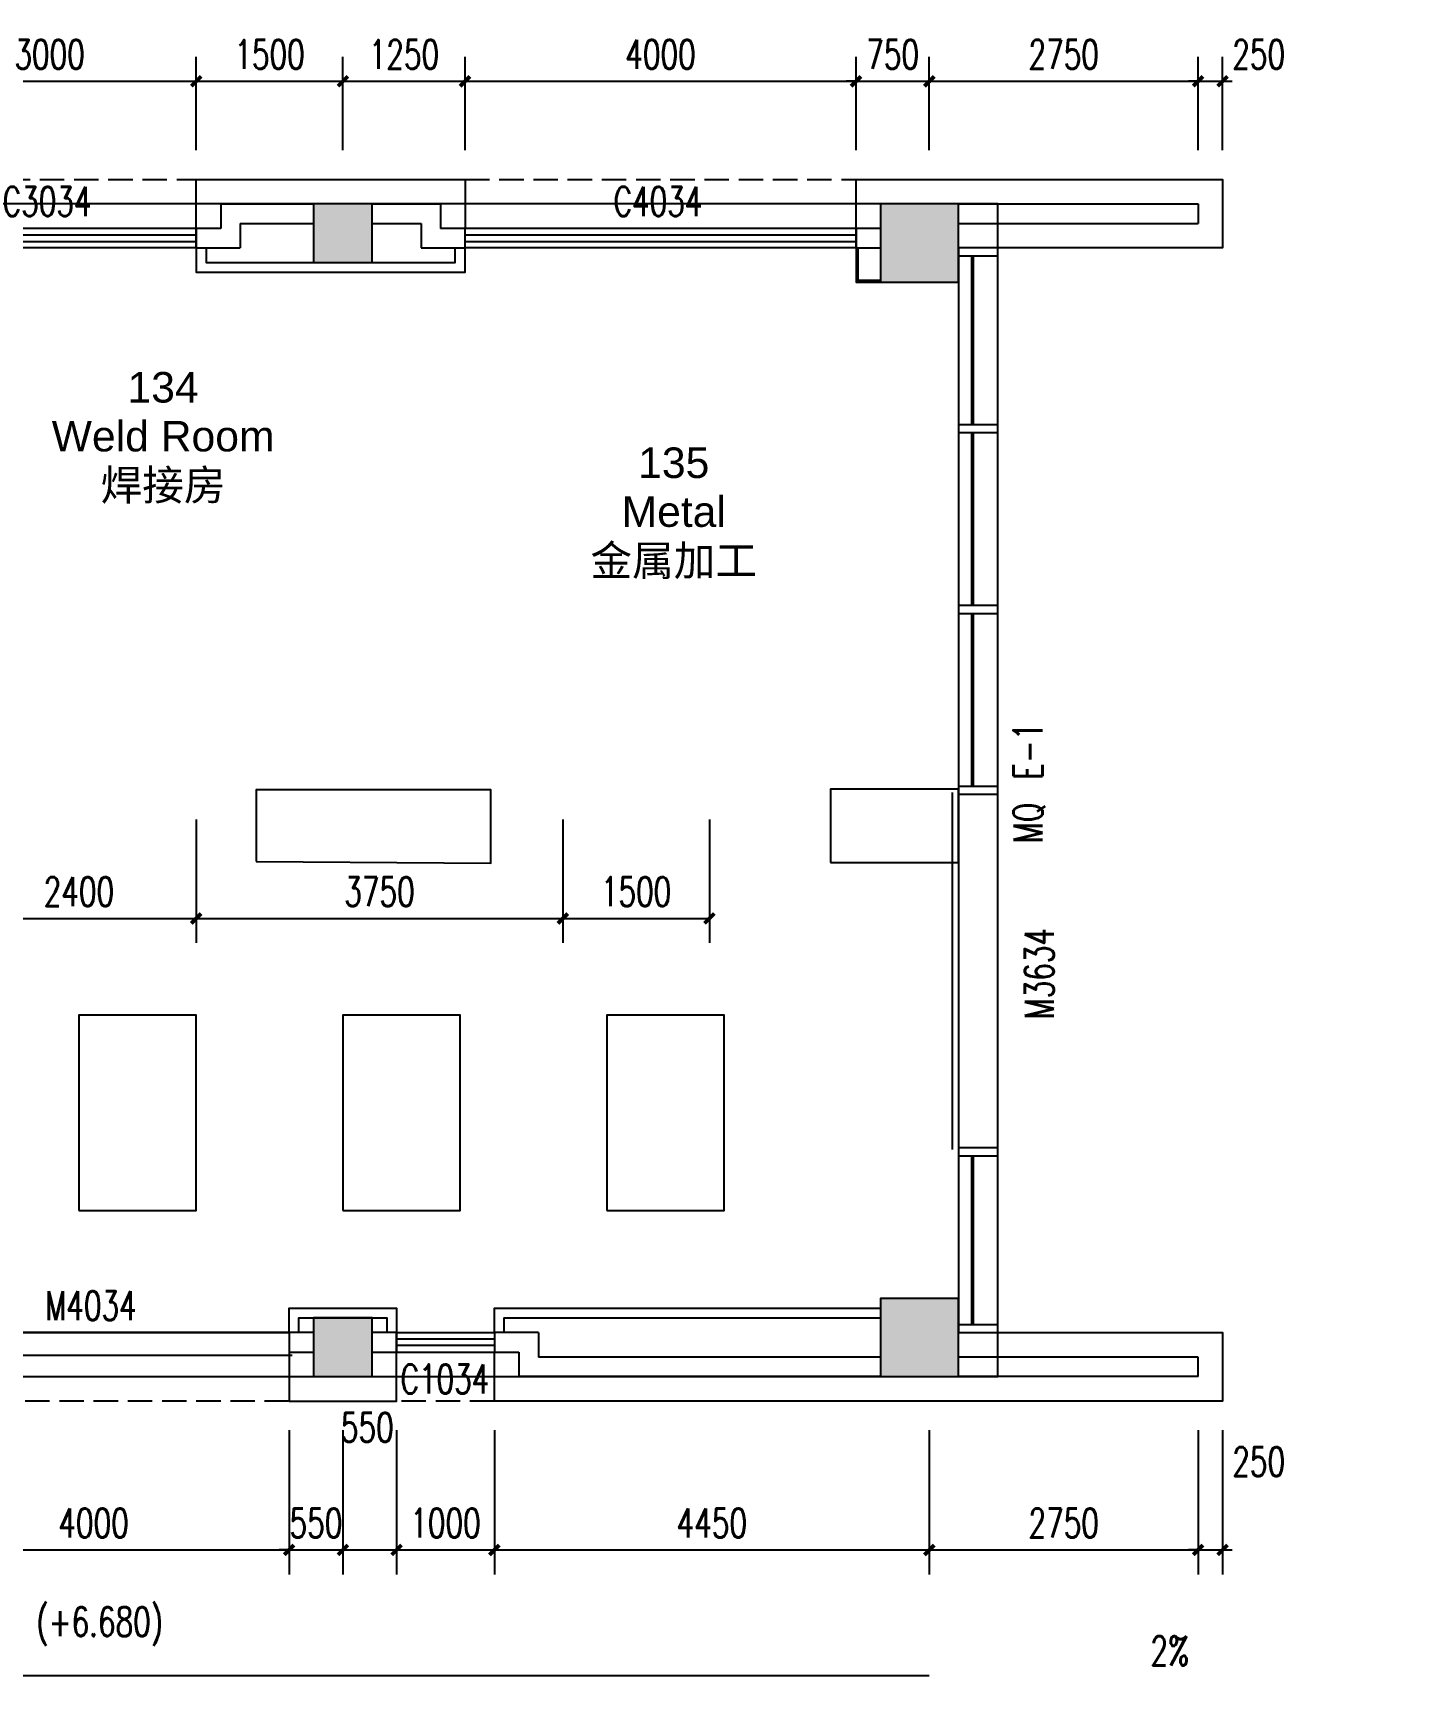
# Model space of a CAD drawing. Header units: inches. Extents: x -97096 to 280004, y -37912 to 97116.
# Drawn here: x 46333 to 60445, y 8714 to 25746 of the extents above; entities that cross this region are included whole.
import ezdxf
from ezdxf.enums import TextEntityAlignment as Align

# ---------------------------------------------------------------- set-up
doc = ezdxf.new("R2010")
doc.units = ezdxf.units.IN
doc.header["$LTSCALE"] = 1000
doc.header["$MEASUREMENT"] = 0
doc.linetypes.add('DASH', pattern=[0.35, 0.25, -0.1])
for name, color, linetype in [('3T_BAR', 7, 'Continuous'), ('A-DETL-NOTE', 1, 'Continuous'), ('an-furniture', 253, 'Continuous'), ('COLUMN', 2, 'Continuous'), ('CURTWALL', 4, 'Continuous'), ('DIM_SYMB', 3, 'Continuous'), ('PUB_DIM', 3, 'Continuous'), ('PUB_HATCH', 253, 'Continuous'), ('PUB_TEXT', 7, 'Continuous'), ('SEE', 5, 'Continuous'), ('SLAB', 60, 'Continuous'), ('SURFACE', 6, 'Continuous'), ('SURFACE-INT', 62, 'Continuous'), ('WALL', 2, 'Continuous'), ('WINDOW', 4, 'Continuous'), ('WINDOW_TEXT', 7, 'Continuous')]:
    doc.layers.add(name, color=color, linetype=linetype)
doc.styles.add('510p-01$0$Arial_2', font='arial.ttf', dxfattribs={"height": 6.392964})
doc.styles.add('_TCH_DIM', font='SIMPLEX', dxfattribs={"bigfont": 'GBCBIG'})
doc.styles.add('_TCH_DIM_T3', font='SIMPLEX', dxfattribs={"width": 0.705882, "bigfont": 'GBCBIG'})
doc.styles.add('_TCH_WINDOW', font='SIMPLEX', dxfattribs={"bigfont": 'GBCBIG'})
doc.dimstyles.new('_TCH_ARCH&&100', dxfattribs={"dimtxt": 297.5, "dimasz": 100, "dimexe": 250, "dimexo": 300, "dimgap": 126.25, "dimtad": 1, "dimdec": 0, "dimzin": 0, "dimdsep": 46, "dimtxsty": '_TCH_DIM_T3', "dimblk": 'ARCHTICK', "dimcen": 0.09, "dimclrt": 7, "dimazin": 2, "dimtfac": 1, "dimtdec": 0, "dimtix": 1, "dimtmove": 2, "dimatfit": 3, "dimfxl": 1, "dimtolj": 1, "dimtzin": 0, "dimarcsym": 0})

# ---------------------------------------------------------------- blocks, each defined once
blk = doc.blocks.new('510p-01$0$material tag')
blk = doc.blocks.new('_ArchTick')
at = {"color": 0, "linetype": 'ByBlock', "const_width": 0.4}
blk.add_lwpolyline([(-0.5, -0.5), (0.5, 0.5)], dxfattribs=at)
blk = doc.blocks.new('*D187')
at = {"layer": 'Defpoints', "color": 0, "transparency": 16777216}
for p in [(45600, 18000), (48000, 18000), (48000, 16688)]:
    blk.add_point(p, dxfattribs=at)
at = {"layer": 'PUB_DIM', "color": 0, "lineweight": -2, "transparency": 16777216}
for p, q in [((45600, 17700), (45600, 16438)), ((48000, 17700), (48000, 16438)), ((45600, 16688), (48000, 16688))]:
    blk.add_line(p, q, dxfattribs=at)
at = {"layer": 'PUB_DIM', "color": 0, "lineweight": -2, "transparency": 16777216, "xscale": 100, "yscale": 100, "zscale": 100, "rotation": 180}
blk.add_blockref('_ArchTick', (45600, 16688), dxfattribs=at)
at = {"layer": 'PUB_DIM', "color": 0, "lineweight": -2, "transparency": 16777216, "xscale": 100, "yscale": 100, "zscale": 100}
blk.add_blockref('_ArchTick', (48000, 16688), dxfattribs=at)
at = {"layer": 'PUB_DIM', "color": 7, "transparency": 16777216, "insert": (46800, 16963), "char_height": 297.5, "attachment_point": 5, "style": '_TCH_DIM_T3'}
blk.add_mtext('\\A1;2400', dxfattribs=at)
blk = doc.blocks.new('*D188')
at = {"layer": 'Defpoints', "color": 0, "transparency": 16777216}
for p in [(48000, 18000), (51750, 18000), (51750, 16688)]:
    blk.add_point(p, dxfattribs=at)
at = {"layer": 'PUB_DIM', "color": 0, "lineweight": -2, "transparency": 16777216}
for p, q in [((48000, 17700), (48000, 16438)), ((51750, 17700), (51750, 16438)), ((48000, 16688), (51750, 16688))]:
    blk.add_line(p, q, dxfattribs=at)
at = {"layer": 'PUB_DIM', "color": 0, "lineweight": -2, "transparency": 16777216, "xscale": 100, "yscale": 100, "zscale": 100, "rotation": 180}
blk.add_blockref('_ArchTick', (48000, 16688), dxfattribs=at)
at = {"layer": 'PUB_DIM', "color": 0, "lineweight": -2, "transparency": 16777216, "xscale": 100, "yscale": 100, "zscale": 100}
blk.add_blockref('_ArchTick', (51750, 16688), dxfattribs=at)
at = {"layer": 'PUB_DIM', "color": 7, "transparency": 16777216, "insert": (49875, 16963), "char_height": 297.5, "attachment_point": 5, "style": '_TCH_DIM_T3'}
blk.add_mtext('\\A1;3750', dxfattribs=at)
blk = doc.blocks.new('*D189')
at = {"layer": 'Defpoints', "color": 0, "transparency": 16777216}
for p in [(51750, 18000), (53250, 18000), (53250, 16688)]:
    blk.add_point(p, dxfattribs=at)
at = {"layer": 'PUB_DIM', "color": 0, "lineweight": -2, "transparency": 16777216}
for p, q in [((51750, 17700), (51750, 16438)), ((53250, 17700), (53250, 16438)), ((51750, 16688), (53250, 16688))]:
    blk.add_line(p, q, dxfattribs=at)
at = {"layer": 'PUB_DIM', "color": 0, "lineweight": -2, "transparency": 16777216, "xscale": 100, "yscale": 100, "zscale": 100, "rotation": 180}
blk.add_blockref('_ArchTick', (51750, 16688), dxfattribs=at)
at = {"layer": 'PUB_DIM', "color": 0, "lineweight": -2, "transparency": 16777216, "xscale": 100, "yscale": 100, "zscale": 100}
blk.add_blockref('_ArchTick', (53250, 16688), dxfattribs=at)
at = {"layer": 'PUB_DIM', "color": 7, "transparency": 16777216, "insert": (52500, 16963), "char_height": 297.5, "attachment_point": 5, "style": '_TCH_DIM_T3'}
blk.add_mtext('\\A1;1500', dxfattribs=at)
blk = doc.blocks.new('*D289')
at = {"layer": 'Defpoints', "color": 0, "transparency": 16777216}
for p in [(58500, 25255), (58250, 24250), (58500, 24250)]:
    blk.add_point(p, dxfattribs=at)
at = {"layer": 'PUB_DIM', "color": 0, "lineweight": -2, "transparency": 16777216}
for p, q in [((58250, 24550), (58250, 25505)), ((58500, 24550), (58500, 25505)), ((58250, 25255), (58150, 25255)), ((58250, 25255), (58500, 25255)), ((58500, 25255), (58600, 25255))]:
    blk.add_line(p, q, dxfattribs=at)
at = {"layer": 'PUB_DIM', "color": 0, "lineweight": -2, "transparency": 16777216, "xscale": 100, "yscale": 100, "zscale": 100}
blk.add_blockref('_ArchTick', (58250, 25255), dxfattribs=at)
at = {"layer": 'PUB_DIM', "color": 0, "lineweight": -2, "transparency": 16777216, "xscale": 100, "yscale": 100, "zscale": 100, "rotation": 180}
blk.add_blockref('_ArchTick', (58500, 25255), dxfattribs=at)
at = {"layer": 'PUB_DIM', "color": 7, "transparency": 16777216, "insert": (58870, 25530), "char_height": 297.5, "attachment_point": 5, "style": '_TCH_DIM_T3'}
blk.add_mtext('\\A1;250', dxfattribs=at)
blk = doc.blocks.new('*D290')
at = {"layer": 'Defpoints', "color": 0, "transparency": 16777216}
for p in [(58250, 25255), (55500, 24250), (58250, 24250)]:
    blk.add_point(p, dxfattribs=at)
at = {"layer": 'PUB_DIM', "color": 0, "lineweight": -2, "transparency": 16777216}
for p, q in [((55500, 24550), (55500, 25505)), ((58250, 24550), (58250, 25505)), ((55500, 25255), (58250, 25255))]:
    blk.add_line(p, q, dxfattribs=at)
at = {"layer": 'PUB_DIM', "color": 0, "lineweight": -2, "transparency": 16777216, "xscale": 100, "yscale": 100, "zscale": 100, "rotation": 180}
blk.add_blockref('_ArchTick', (55500, 25255), dxfattribs=at)
at = {"layer": 'PUB_DIM', "color": 0, "lineweight": -2, "transparency": 16777216, "xscale": 100, "yscale": 100, "zscale": 100}
blk.add_blockref('_ArchTick', (58250, 25255), dxfattribs=at)
at = {"layer": 'PUB_DIM', "color": 7, "transparency": 16777216, "insert": (56875, 25530), "char_height": 297.5, "attachment_point": 5, "style": '_TCH_DIM_T3'}
blk.add_mtext('\\A1;2750', dxfattribs=at)
blk = doc.blocks.new('*D291')
at = {"layer": 'Defpoints', "color": 0, "transparency": 16777216}
for p in [(55500, 25255), (54750, 24250), (55500, 24250)]:
    blk.add_point(p, dxfattribs=at)
at = {"layer": 'PUB_DIM', "color": 0, "lineweight": -2, "transparency": 16777216}
for p, q in [((54750, 24550), (54750, 25505)), ((55500, 24550), (55500, 25505)), ((54750, 25255), (54650, 25255)), ((54750, 25255), (55500, 25255)), ((55500, 25255), (55600, 25255))]:
    blk.add_line(p, q, dxfattribs=at)
at = {"layer": 'PUB_DIM', "color": 0, "lineweight": -2, "transparency": 16777216, "xscale": 100, "yscale": 100, "zscale": 100}
blk.add_blockref('_ArchTick', (54750, 25255), dxfattribs=at)
at = {"layer": 'PUB_DIM', "color": 0, "lineweight": -2, "transparency": 16777216, "xscale": 100, "yscale": 100, "zscale": 100, "rotation": 180}
blk.add_blockref('_ArchTick', (55500, 25255), dxfattribs=at)
at = {"layer": 'PUB_DIM', "color": 7, "transparency": 16777216, "insert": (55125, 25530), "char_height": 297.5, "attachment_point": 5, "style": '_TCH_DIM_T3'}
blk.add_mtext('\\A1;750', dxfattribs=at)
blk = doc.blocks.new('*D292')
at = {"layer": 'Defpoints', "color": 0, "transparency": 16777216}
for p in [(54750, 25255), (50750, 24250), (54750, 24250)]:
    blk.add_point(p, dxfattribs=at)
at = {"layer": 'PUB_DIM', "color": 0, "lineweight": -2, "transparency": 16777216}
for p, q in [((50750, 24550), (50750, 25505)), ((54750, 24550), (54750, 25505)), ((50750, 25255), (54750, 25255))]:
    blk.add_line(p, q, dxfattribs=at)
at = {"layer": 'PUB_DIM', "color": 0, "lineweight": -2, "transparency": 16777216, "xscale": 100, "yscale": 100, "zscale": 100, "rotation": 180}
blk.add_blockref('_ArchTick', (50750, 25255), dxfattribs=at)
at = {"layer": 'PUB_DIM', "color": 0, "lineweight": -2, "transparency": 16777216, "xscale": 100, "yscale": 100, "zscale": 100}
blk.add_blockref('_ArchTick', (54750, 25255), dxfattribs=at)
at = {"layer": 'PUB_DIM', "color": 7, "transparency": 16777216, "insert": (52750, 25530), "char_height": 297.5, "attachment_point": 5, "style": '_TCH_DIM_T3'}
blk.add_mtext('\\A1;4000', dxfattribs=at)
blk = doc.blocks.new('*D293')
at = {"layer": 'Defpoints', "color": 0, "transparency": 16777216}
for p in [(50750, 25255), (49500, 24250), (50750, 24250)]:
    blk.add_point(p, dxfattribs=at)
at = {"layer": 'PUB_DIM', "color": 0, "lineweight": -2, "transparency": 16777216}
for p, q in [((49500, 24550), (49500, 25505)), ((50750, 24550), (50750, 25505)), ((49500, 25255), (50750, 25255))]:
    blk.add_line(p, q, dxfattribs=at)
at = {"layer": 'PUB_DIM', "color": 0, "lineweight": -2, "transparency": 16777216, "xscale": 100, "yscale": 100, "zscale": 100, "rotation": 180}
blk.add_blockref('_ArchTick', (49500, 25255), dxfattribs=at)
at = {"layer": 'PUB_DIM', "color": 0, "lineweight": -2, "transparency": 16777216, "xscale": 100, "yscale": 100, "zscale": 100}
blk.add_blockref('_ArchTick', (50750, 25255), dxfattribs=at)
at = {"layer": 'PUB_DIM', "color": 7, "transparency": 16777216, "insert": (50125, 25530), "char_height": 297.5, "attachment_point": 5, "style": '_TCH_DIM_T3'}
blk.add_mtext('\\A1;1250', dxfattribs=at)
blk = doc.blocks.new('*D294')
at = {"layer": 'Defpoints', "color": 0, "transparency": 16777216}
for p in [(49500, 25255), (48000, 24250), (49500, 24250)]:
    blk.add_point(p, dxfattribs=at)
at = {"layer": 'PUB_DIM', "color": 0, "lineweight": -2, "transparency": 16777216}
for p, q in [((48000, 24550), (48000, 25505)), ((49500, 24550), (49500, 25505)), ((48000, 25255), (49500, 25255))]:
    blk.add_line(p, q, dxfattribs=at)
at = {"layer": 'PUB_DIM', "color": 0, "lineweight": -2, "transparency": 16777216, "xscale": 100, "yscale": 100, "zscale": 100, "rotation": 180}
blk.add_blockref('_ArchTick', (48000, 25255), dxfattribs=at)
at = {"layer": 'PUB_DIM', "color": 0, "lineweight": -2, "transparency": 16777216, "xscale": 100, "yscale": 100, "zscale": 100}
blk.add_blockref('_ArchTick', (49500, 25255), dxfattribs=at)
at = {"layer": 'PUB_DIM', "color": 7, "transparency": 16777216, "insert": (48750, 25530), "char_height": 297.5, "attachment_point": 5, "style": '_TCH_DIM_T3'}
blk.add_mtext('\\A1;1500', dxfattribs=at)
blk = doc.blocks.new('*D295')
at = {"layer": 'Defpoints', "color": 0, "transparency": 16777216}
for p in [(48000, 25255), (45000, 24250), (48000, 24250)]:
    blk.add_point(p, dxfattribs=at)
at = {"layer": 'PUB_DIM', "color": 0, "lineweight": -2, "transparency": 16777216}
for p, q in [((45000, 24550), (45000, 25505)), ((48000, 24550), (48000, 25505)), ((45000, 25255), (48000, 25255))]:
    blk.add_line(p, q, dxfattribs=at)
at = {"layer": 'PUB_DIM', "color": 0, "lineweight": -2, "transparency": 16777216, "xscale": 100, "yscale": 100, "zscale": 100, "rotation": 180}
blk.add_blockref('_ArchTick', (45000, 25255), dxfattribs=at)
at = {"layer": 'PUB_DIM', "color": 0, "lineweight": -2, "transparency": 16777216, "xscale": 100, "yscale": 100, "zscale": 100}
blk.add_blockref('_ArchTick', (48000, 25255), dxfattribs=at)
at = {"layer": 'PUB_DIM', "color": 7, "transparency": 16777216, "insert": (46500, 25530), "char_height": 297.5, "attachment_point": 5, "style": '_TCH_DIM_T3'}
blk.add_mtext('\\A1;3000', dxfattribs=at)
blk = doc.blocks.new('*D322')
at = {"layer": 'Defpoints', "color": 0, "transparency": 16777216}
for p in [(44950, 11750), (48950, 11750), (48950, 10226)]:
    blk.add_point(p, dxfattribs=at)
at = {"layer": 'PUB_DIM', "color": 0, "lineweight": -2, "transparency": 16777216}
for p, q in [((44950, 11450), (44950, 9976)), ((48950, 11450), (48950, 9976)), ((44950, 10226), (48950, 10226))]:
    blk.add_line(p, q, dxfattribs=at)
at = {"layer": 'PUB_DIM', "color": 0, "lineweight": -2, "transparency": 16777216, "xscale": 100, "yscale": 100, "zscale": 100, "rotation": 180}
blk.add_blockref('_ArchTick', (44950, 10226), dxfattribs=at)
at = {"layer": 'PUB_DIM', "color": 0, "lineweight": -2, "transparency": 16777216, "xscale": 100, "yscale": 100, "zscale": 100}
blk.add_blockref('_ArchTick', (48950, 10226), dxfattribs=at)
at = {"layer": 'PUB_DIM', "color": 7, "transparency": 16777216, "insert": (46950, 10501), "char_height": 297.5, "attachment_point": 5, "style": '_TCH_DIM_T3'}
blk.add_mtext('\\A1;4000', dxfattribs=at)
blk = doc.blocks.new('*D323')
at = {"layer": 'Defpoints', "color": 0, "transparency": 16777216}
for p in [(48950, 11750), (49500, 11750), (49500, 10226)]:
    blk.add_point(p, dxfattribs=at)
at = {"layer": 'PUB_DIM', "color": 0, "lineweight": -2, "transparency": 16777216}
for p, q in [((48950, 11450), (48950, 9976)), ((49500, 11450), (49500, 9976)), ((48950, 10226), (48850, 10226)), ((48950, 10226), (49500, 10226)), ((49500, 10226), (49600, 10226))]:
    blk.add_line(p, q, dxfattribs=at)
at = {"layer": 'PUB_DIM', "color": 0, "lineweight": -2, "transparency": 16777216, "xscale": 100, "yscale": 100, "zscale": 100}
blk.add_blockref('_ArchTick', (48950, 10226), dxfattribs=at)
at = {"layer": 'PUB_DIM', "color": 0, "lineweight": -2, "transparency": 16777216, "xscale": 100, "yscale": 100, "zscale": 100, "rotation": 180}
blk.add_blockref('_ArchTick', (49500, 10226), dxfattribs=at)
at = {"layer": 'PUB_DIM', "color": 7, "transparency": 16777216, "insert": (49225, 10501), "char_height": 297.5, "attachment_point": 5, "style": '_TCH_DIM_T3'}
blk.add_mtext('\\A1;550', dxfattribs=at)
blk = doc.blocks.new('*D324')
at = {"layer": 'Defpoints', "color": 0, "transparency": 16777216}
for p in [(49500, 11750), (50050, 11750), (50050, 10226)]:
    blk.add_point(p, dxfattribs=at)
at = {"layer": 'PUB_DIM', "color": 0, "lineweight": -2, "transparency": 16777216}
for p, q in [((49500, 11450), (49500, 9976)), ((50050, 11450), (50050, 9976)), ((49500, 10226), (50050, 10226))]:
    blk.add_line(p, q, dxfattribs=at)
at = {"layer": 'PUB_DIM', "color": 0, "lineweight": -2, "transparency": 16777216, "xscale": 100, "yscale": 100, "zscale": 100, "rotation": 180}
blk.add_blockref('_ArchTick', (49500, 10226), dxfattribs=at)
at = {"layer": 'PUB_DIM', "color": 0, "lineweight": -2, "transparency": 16777216, "xscale": 100, "yscale": 100, "zscale": 100}
blk.add_blockref('_ArchTick', (50050, 10226), dxfattribs=at)
at = {"layer": 'PUB_DIM', "color": 7, "transparency": 16777216, "insert": (49750, 11480), "char_height": 297.5, "attachment_point": 5, "style": '_TCH_DIM_T3'}
blk.add_mtext('\\A1;550', dxfattribs=at)
blk = doc.blocks.new('*D325')
at = {"layer": 'Defpoints', "color": 0, "transparency": 16777216}
for p in [(50050, 11750), (51050, 11750), (51050, 10226)]:
    blk.add_point(p, dxfattribs=at)
at = {"layer": 'PUB_DIM', "color": 0, "lineweight": -2, "transparency": 16777216}
for p, q in [((50050, 11450), (50050, 9976)), ((51050, 11450), (51050, 9976)), ((50050, 10226), (51050, 10226))]:
    blk.add_line(p, q, dxfattribs=at)
at = {"layer": 'PUB_DIM', "color": 0, "lineweight": -2, "transparency": 16777216, "xscale": 100, "yscale": 100, "zscale": 100, "rotation": 180}
blk.add_blockref('_ArchTick', (50050, 10226), dxfattribs=at)
at = {"layer": 'PUB_DIM', "color": 0, "lineweight": -2, "transparency": 16777216, "xscale": 100, "yscale": 100, "zscale": 100}
blk.add_blockref('_ArchTick', (51050, 10226), dxfattribs=at)
at = {"layer": 'PUB_DIM', "color": 7, "transparency": 16777216, "insert": (50550, 10501), "char_height": 297.5, "attachment_point": 5, "style": '_TCH_DIM_T3'}
blk.add_mtext('\\A1;1000', dxfattribs=at)
blk = doc.blocks.new('*D326')
at = {"layer": 'Defpoints', "color": 0, "transparency": 16777216}
for p in [(51050, 11750), (55500, 11750), (55500, 10226)]:
    blk.add_point(p, dxfattribs=at)
at = {"layer": 'PUB_DIM', "color": 0, "lineweight": -2, "transparency": 16777216}
for p, q in [((51050, 11450), (51050, 9976)), ((55500, 11450), (55500, 9976)), ((51050, 10226), (55500, 10226))]:
    blk.add_line(p, q, dxfattribs=at)
at = {"layer": 'PUB_DIM', "color": 0, "lineweight": -2, "transparency": 16777216, "xscale": 100, "yscale": 100, "zscale": 100, "rotation": 180}
blk.add_blockref('_ArchTick', (51050, 10226), dxfattribs=at)
at = {"layer": 'PUB_DIM', "color": 0, "lineweight": -2, "transparency": 16777216, "xscale": 100, "yscale": 100, "zscale": 100}
blk.add_blockref('_ArchTick', (55500, 10226), dxfattribs=at)
at = {"layer": 'PUB_DIM', "color": 7, "transparency": 16777216, "insert": (53275, 10501), "char_height": 297.5, "attachment_point": 5, "style": '_TCH_DIM_T3'}
blk.add_mtext('\\A1;4450', dxfattribs=at)
blk = doc.blocks.new('*D327')
at = {"layer": 'Defpoints', "color": 0, "transparency": 16777216}
for p in [(55500, 11750), (58250, 11750), (58250, 10226)]:
    blk.add_point(p, dxfattribs=at)
at = {"layer": 'PUB_DIM', "color": 0, "lineweight": -2, "transparency": 16777216}
for p, q in [((55500, 11450), (55500, 9976)), ((58250, 11450), (58250, 9976)), ((55500, 10226), (58250, 10226))]:
    blk.add_line(p, q, dxfattribs=at)
at = {"layer": 'PUB_DIM', "color": 0, "lineweight": -2, "transparency": 16777216, "xscale": 100, "yscale": 100, "zscale": 100, "rotation": 180}
blk.add_blockref('_ArchTick', (55500, 10226), dxfattribs=at)
at = {"layer": 'PUB_DIM', "color": 0, "lineweight": -2, "transparency": 16777216, "xscale": 100, "yscale": 100, "zscale": 100}
blk.add_blockref('_ArchTick', (58250, 10226), dxfattribs=at)
at = {"layer": 'PUB_DIM', "color": 7, "transparency": 16777216, "insert": (56875, 10501), "char_height": 297.5, "attachment_point": 5, "style": '_TCH_DIM_T3'}
blk.add_mtext('\\A1;2750', dxfattribs=at)
blk = doc.blocks.new('*D328')
at = {"layer": 'Defpoints', "color": 0, "transparency": 16777216}
for p in [(58250, 11750), (58500, 11750), (58500, 10226)]:
    blk.add_point(p, dxfattribs=at)
at = {"layer": 'PUB_DIM', "color": 0, "lineweight": -2, "transparency": 16777216}
for p, q in [((58250, 11450), (58250, 9976)), ((58500, 11450), (58500, 9976)), ((58250, 10226), (58150, 10226)), ((58250, 10226), (58500, 10226)), ((58500, 10226), (58600, 10226))]:
    blk.add_line(p, q, dxfattribs=at)
at = {"layer": 'PUB_DIM', "color": 0, "lineweight": -2, "transparency": 16777216, "xscale": 100, "yscale": 100, "zscale": 100}
blk.add_blockref('_ArchTick', (58250, 10226), dxfattribs=at)
at = {"layer": 'PUB_DIM', "color": 0, "lineweight": -2, "transparency": 16777216, "xscale": 100, "yscale": 100, "zscale": 100, "rotation": 180}
blk.add_blockref('_ArchTick', (58500, 10226), dxfattribs=at)
at = {"layer": 'PUB_DIM', "color": 7, "transparency": 16777216, "insert": (58870, 11130), "char_height": 297.5, "attachment_point": 5, "style": '_TCH_DIM_T3'}
blk.add_mtext('\\A1;250', dxfattribs=at)
blk = doc.blocks.new('_FZH')
blk.add_lwpolyline([(-0.5, -0.5), (0.5, -0.5), (0.5, 0.5), (-0.5, 0.5)], close=True)
at = {"layer": 'PUB_HATCH'}
blk.add_solid([(-0.5, -0.5), (0.5, -0.5), (-0.5, 0.5), (0.5, 0.5)], dxfattribs=at)
blk = doc.blocks.new('$DorLib2D$00000136')
at = {"color": 0, "linetype": 'DASH'}
blk.add_line((0.5075, 0.6667), (-0.5075, 0.6667), dxfattribs=at)
at = {"color": 0, "linetype": 'Continuous'}
blk.add_line((-0.5, -0.5), (0.5, -0.5), dxfattribs=at)
blk = doc.blocks.new('$TCHSYS$WIN2D')
for p, q in [((-0.5, 0.5), (0.5, 0.5)), ((-0.5, 0.5), (-0.5, -0.5)), ((0.5, 0.5), (0.5, -0.5)), ((0.5, 0.1667), (-0.5, 0.1667)), ((0.5, -0.1667), (-0.5, -0.1667)), ((-0.5, -0.5), (0.5, -0.5))]:
    blk.add_line(p, q)

msp = doc.modelspace()

# ---------------------------------------------------------------- linework, layer by layer
at = {"layer": '3T_BAR'}
for p, q in [((55800, 23550), (55800, 23470)), ((56200, 23550), (55800, 23550)), ((56200, 23470), (56200, 23550)), ((55800, 23470), (56200, 23470)), ((55800, 21740), (55800, 21660)), ((56200, 21740), (55800, 21740)), ((55800, 21660), (56200, 21660)), ((56200, 21660), (56200, 21740)), ((55800, 19890), (55800, 19810)), ((56200, 19890), (55800, 19890)), ((55800, 19810), (56200, 19810)), ((56200, 19810), (56200, 19890)), ((55800, 18040), (55800, 17960)), ((56200, 18040), (55800, 18040)), ((55800, 17960), (56200, 17960)), ((56200, 17960), (56200, 18040)), ((55800, 14340), (55800, 14260)), ((56200, 14340), (55800, 14340)), ((56200, 14260), (56200, 14340)), ((55800, 14260), (56200, 14260)), ((55800, 12530), (55800, 12450)), ((56200, 12530), (55800, 12530)), ((55800, 12450), (56200, 12450)), ((56200, 12450), (56200, 12530))]:
    msp.add_line(p, q, dxfattribs=at)
at = {"layer": 'an-furniture'}
for points in [[(48614.5, 17271.7), (51014.5, 17254.1), (51014.5, 18004.1), (48614.5, 18004.1)], [(54489.6, 17259.5), (55800, 17259.5), (55800, 18009.5), (54489.6, 18009.5)], [(46800, 13700), (48000, 13700), (48000, 15700), (46800, 15700)], [(49500, 13700), (50700, 13700), (50700, 15700), (49500, 15700)], [(52200, 13700), (53400, 13700), (53400, 15700), (52200, 15700)]]:
    msp.add_lwpolyline(points, close=True, dxfattribs=at)
at = {"layer": 'CURTWALL'}
for p, q in [((55800, 23470), (55800, 12530)), ((55930, 23470), (55930, 21740)), ((55950, 23470), (55950, 21740)), ((55930, 21660), (55930, 19890)), ((55950, 21660), (55950, 19890)), ((55930, 19810), (55930, 18040)), ((55950, 19810), (55950, 18040)), ((55930, 17960), (55930, 17950)), ((55950, 17960), (55950, 17950)), ((55930, 14260), (55930, 12530)), ((55950, 14260), (55950, 12530))]:
    msp.add_line(p, q, dxfattribs=at)
at = {"layer": 'DIM_SYMB'}
msp.add_line((16750, 8939.9), (55500, 8939.9), dxfattribs=at)
msp.add_lwpolyline([(55500, 8939.9, 0, 0, 0), (60105.5, 8939.9, 80, 0, 0), (60405.5, 8939.9, 0, 0, 0)], format="xyseb", dxfattribs=at)
at = {"layer": 'SEE', "linetype": 'DASH'}
for p, q in [((45000, 24250), (48000, 24250)), ((50750, 24250), (54750, 24250)), ((48950, 11750), (44950, 11750)), ((51050, 11750), (50050, 11750))]:
    msp.add_line(p, q, dxfattribs=at)
at = {"layer": 'SLAB'}
msp.add_lwpolyline([(-6722.7, -1500), (6722.7, -1500), (7030.7, 40), (9380, 40), (9380, -6000), (41200, -6000), (41200, 6000), (16750, 6000), (16750, 12000), (56200, 12000), (56200, 24000), (16750, 24000), (16750, 30000)], dxfattribs=at)
at = {"layer": 'SURFACE'}
for points in [[(48000, 23750), (48000, 24250), (50750, 24250), (50750, 23750)], [(54750, 23750), (54750, 24250), (58500, 24250), (58500, 23550), (55800, 23550)], [(55800, 12450), (58500, 12450), (58500, 11750), (51050, 11750), (51050, 12250)], [(48950, 12250), (48950, 11750), (50050, 11750), (50050, 12250)]]:
    msp.add_lwpolyline(points, dxfattribs=at)
at = {"layer": 'SURFACE-INT'}
for points in [[(48000, 23550), (48000, 23300), (50750, 23300), (50750, 23550)], [(48100, 23550), (48100, 23400), (50650, 23400), (50650, 23550)], [(54750, 23550), (54750, 23200), (55000, 23200)], [(54770, 23550), (54770, 23220), (55000, 23220)], [(48950, 12450), (48950, 12700), (50050, 12700), (50050, 12450)], [(51050, 12450), (51050, 12700), (55000, 12700)], [(49050, 12450), (49050, 12600), (49950, 12600), (49950, 12450)], [(51150, 12450), (51150, 12600), (55000, 12600)]]:
    msp.add_lwpolyline(points, dxfattribs=at)
at = {"layer": 'WALL'}
for p, q in [((48250, 24000), (48250, 23750)), ((48250, 24000), (49200, 24000)), ((49800, 24000), (50500, 24000)), ((50500, 24000), (50500, 23750)), ((55800, 24000), (58250, 24000)), ((58250, 24000), (58250, 23800)), ((48250, 23750), (48000, 23750)), ((48000, 23750), (48000, 23550)), ((48450, 23800), (48450, 23550)), ((48450, 23800), (49200, 23800)), ((49800, 23800), (50300, 23800)), ((50300, 23800), (50300, 23550)), ((50750, 23750), (50500, 23750)), ((50750, 23550), (50750, 23750)), ((55000, 23750), (54750, 23750)), ((54750, 23750), (54750, 23550)), ((55800, 23800), (58250, 23800)), ((47050, 23550), (46850, 23550)), ((48000, 23550), (48450, 23550)), ((50300, 23550), (50750, 23550)), ((52600, 23550), (52400, 23550)), ((54750, 23550), (55000, 23550)), ((49200, 12450), (48950, 12450)), ((48950, 12450), (48950, 12250)), ((50050, 12450), (49800, 12450)), ((50050, 12250), (50050, 12450)), ((51500, 12450), (51050, 12450)), ((51050, 12450), (51050, 12250)), ((51500, 12450), (51500, 12200)), ((48950, 12250), (49200, 12250)), ((49800, 12250), (50050, 12250)), ((51050, 12250), (51300, 12250)), ((51300, 12250), (51300, 12000)), ((55000, 12200), (51500, 12200)), ((58250, 12200), (55800, 12200)), ((58250, 12000), (58250, 12200)), ((55000, 12000), (51300, 12000)), ((58250, 12000), (55800, 12000))]:
    msp.add_line(p, q, dxfattribs=at)
at = {"layer": 'WINDOW'}
for p, q in [((55800, 17950), (55800, 14350)), ((48950, 12450), (44950, 12450))]:
    msp.add_line(p, q, dxfattribs=at)

# ---------------------------------------------------------------- block references
at = {"layer": 'A-DETL-NOTE'}
ref = msp.add_blockref('510p-01$0$material tag', (-132718.6, -53708.5), dxfattribs=dict(at, xscale=3.125, yscale=3.125, zscale=3.125))
ref.add_attrib('ROOM_TAG', '134', dxfattribs={"layer": '0', "height": 312.5, "style": '510p-01$0$Arial_2'}).set_placement((47661, 22123.7), align=Align.MIDDLE_CENTER)
ref.add_attrib('NAME_ENG', 'Weld Room', dxfattribs={"layer": '0', "height": 312.5, "style": '510p-01$0$Arial_2'}).set_placement((47661, 21623.7), align=Align.MIDDLE_CENTER)
ref.add_attrib('NAME_CN', '焊接房', dxfattribs={"layer": '0', "height": 312.5, "style": '510p-01$0$Arial_2'}).set_placement((47661, 21123.7), align=Align.MIDDLE_CENTER)
ref = msp.add_blockref('510p-01$0$material tag', (-127494.3, -54480.7), dxfattribs=dict(at, xscale=3.125, yscale=3.125, zscale=3.125))
ref.add_attrib('ROOM_TAG', '135', dxfattribs={"layer": '0', "height": 312.5, "style": '510p-01$0$Arial_2'}).set_placement((52885.4, 21351.5), align=Align.MIDDLE_CENTER)
ref.add_attrib('NAME_ENG', 'Metal', dxfattribs={"layer": '0', "height": 312.5, "style": '510p-01$0$Arial_2'}).set_placement((52885.4, 20851.5), align=Align.MIDDLE_CENTER)
ref.add_attrib('NAME_CN', '金属加工', dxfattribs={"layer": '0', "height": 312.5, "style": '510p-01$0$Arial_2'}).set_placement((52885.4, 20351.5), align=Align.MIDDLE_CENTER)
at = {"layer": 'COLUMN'}
for p, xscale, yscale, zscale in [((49500, 23700), 600, 600, 600), ((55400, 23600), 800, 800, 800), ((55400, 12400), 800, 800, 800), ((49500, 12300), 600, 600, 600)]:
    msp.add_blockref('_FZH', p, dxfattribs=dict(at, xscale=xscale, yscale=yscale, zscale=zscale))
at = {"layer": 'WINDOW'}
ref = msp.add_blockref('$TCHSYS$WIN2D', (46500, 23650), dxfattribs=dict(at, xscale=-3000, yscale=-200, zscale=-3000))
ref.add_attrib('A', 'C3034', (46020, 23876.2), dxfattribs={"layer": 'WINDOW_TEXT', "height": 297.5, "style": '_TCH_WINDOW', "width": 0.705882})
ref = msp.add_blockref('$TCHSYS$WIN2D', (52750, 23650), dxfattribs=dict(at, xscale=-4000, yscale=-200, zscale=-4000, rotation=359.9999999999999))
ref.add_attrib('A', 'C4034', (52270, 23876.2), dxfattribs={"layer": 'WINDOW_TEXT', "height": 297.5, "style": '_TCH_WINDOW', "width": 0.705882})
ref = msp.add_blockref('$DorLib2D$00000136', (56000, 16150), dxfattribs=dict(at, xscale=-3600, yscale=-400, zscale=-3600, rotation=269.9999999999587))
ref.add_attrib('A', 'M3634', (56773.7, 15655), dxfattribs={"layer": 'WINDOW_TEXT', "height": 297.5, "rotation": 90, "style": '_TCH_WINDOW', "width": 0.705882})
ref = msp.add_blockref('$DorLib2D$00000136', (46950, 12350), dxfattribs=dict(at, xscale=-4000, yscale=200, zscale=-4000, rotation=180))
ref.add_attrib('A', 'M4034', (46455, 12576.2), dxfattribs={"layer": 'WINDOW_TEXT', "height": 297.5, "style": '_TCH_WINDOW', "width": 0.705882})
ref = msp.add_blockref('$TCHSYS$WIN2D', (50550, 12350), dxfattribs=dict(at, xscale=-1000, yscale=-200, zscale=-1000, rotation=180))
ref.add_attrib('A', 'C1034', (50090, 11826.2), dxfattribs={"layer": 'WINDOW_TEXT', "height": 297.5, "style": '_TCH_WINDOW', "width": 0.705882})

# ---------------------------------------------------------------- texts
at = {"layer": 'PUB_TEXT', "style": '_TCH_DIM', "width": 0.705882}
for s, p in [('(+6.680)', (46365, 9343)), ('2%', (57762.7, 9044.9))]:
    msp.add_text(s, height=297.5, dxfattribs=at).set_placement(p)
at = {"layer": 'WINDOW_TEXT', "style": '_TCH_WINDOW', "width": 0.705882}
for s, p in [('E-1', (56658.6, 18107.5)), ('MQ', (56658.6, 17457.5))]:
    msp.add_text(s, height=297.5, rotation=90, dxfattribs=at).set_placement(p)

# ---------------------------------------------------------------- dimensions: what is measured, and where the dimension line sits
at = {"layer": 'PUB_DIM'}
for p1, p2, distance, picture, middle in [((45000, 24250), (48000, 24250), 1005, '*D295', (46500, 25530)), ((48000, 24250), (49500, 24250), 1005, '*D294', (48750, 25530)), ((49500, 24250), (50750, 24250), 1005, '*D293', (50125, 25530)), ((50750, 24250), (54750, 24250), 1005, '*D292', (52750, 25530)), ((54750, 24250), (55500, 24250), 1005, '*D291', (55125, 25530)), ((55500, 24250), (58250, 24250), 1005, '*D290', (56875, 25530)), ((45600, 18000), (48000, 18000), -1312.3, '*D187', (46800, 16962.7)), ((48000, 18000), (51750, 18000), -1312.3, '*D188', (49875, 16962.7)), ((51750, 18000), (53250, 18000), -1312.3, '*D189', (52500, 16962.7)), ((44950, 11750), (48950, 11750), -1523.6, '*D322', (46950, 10501.4)), ((48950, 11750), (49500, 11750), -1523.6, '*D323', (49225, 10501.4)), ((50050, 11750), (51050, 11750), -1523.6, '*D325', (50550, 10501.4)), ((51050, 11750), (55500, 11750), -1523.6, '*D326', (53275, 10501.4)), ((55500, 11750), (58250, 11750), -1523.6, '*D327', (56875, 10501.4))]:
    dim = msp.add_aligned_dim(p1=p1, p2=p2, distance=distance, dimstyle='_TCH_ARCH&&100', dxfattribs=at)
    dim.commit()
    dim.dimension.update_dxf_attribs({"geometry": picture, "text_midpoint": middle})
for base, p1, p2, angle, picture, middle in [((58500, 25255), (58250, 24250), (58500, 24250), 0, '*D289', (58870, 25530)), ((50050, 10226.4), (49500, 11750), (50050, 11750), 360, '*D324', (49750, 11480.3)), ((58500, 10226.4), (58250, 11750), (58500, 11750), 360, '*D328', (58870, 11130.3))]:
    dim = msp.add_linear_dim(base=base, p1=p1, p2=p2, angle=angle, dimstyle='_TCH_ARCH&&100', dxfattribs=at)
    dim.commit()
    dim.dimension.update_dxf_attribs({"geometry": picture, "text_midpoint": middle, "dimtype": 129})

doc.saveas('drawing.dxf')
